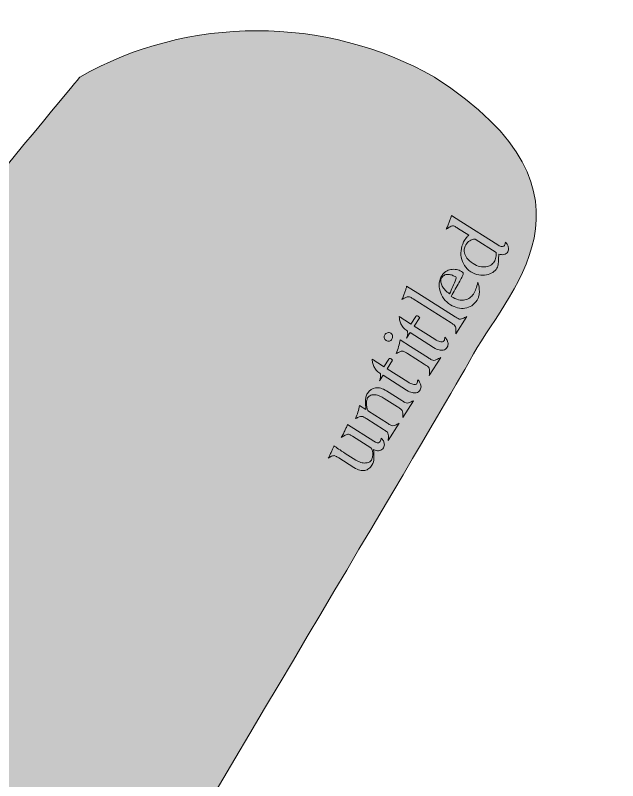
# Model space of a CAD drawing. Header units: millimetres. Extents: x -1358 to 1584, y -714 to 655.
# Drawn here: x 262.9 to 316.1, y 168.2 to 235.8 of the extents above; entities that cross this region are included whole.
import ezdxf

# ---------------------------------------------------------------- set-up
doc = ezdxf.new("R2010")
doc.units = ezdxf.units.MM
doc.header["$MEASUREMENT"] = 0
doc.layers.add('finished guitar', color=7, linetype='Continuous')

# ---------------------------------------------------------------- blocks, each defined once
blk = doc.blocks.new('block 275')
at = {"layer": 'finished guitar', "true_color": 0x000000}
h = blk.add_hatch(color=178, dxfattribs=at)
h.dxf.hatch_style = 2
edge = h.paths.add_edge_path()
edge.add_spline(control_points=[(306.098, 215.508), (306.126, 215.551), (306.146, 215.598), (306.159, 215.65), (306.171, 215.702), (306.18, 215.753), (306.186, 215.803), (306.268, 215.731), (306.332, 215.65), (306.377, 215.562), (306.416, 215.483), (306.443, 215.393), (306.458, 215.289), (306.474, 215.185), (306.454, 215.072), (306.396, 214.948), (306.371, 214.889), (306.325, 214.837), (306.257, 214.792), (306.188, 214.748), (306.122, 214.718), (306.06, 214.704), (305.984, 214.69), (305.907, 214.687), (305.827, 214.693), (305.748, 214.699), (305.672, 214.713), (305.597, 214.732), (305.596, 214.646), (305.593, 214.552), (305.588, 214.448), (305.581, 214.345), (305.577, 214.248), (305.572, 214.157), (305.566, 213.967), (305.548, 213.82), (305.519, 213.715), (305.489, 213.61), (305.46, 213.536), (305.433, 213.493), (305.345, 213.355), (305.222, 213.233), (305.061, 213.128), (304.901, 213.022), (304.717, 212.948), (304.509, 212.906), (304.302, 212.864), (304.08, 212.861), (303.842, 212.898), (303.605, 212.934), (303.368, 213.029), (303.129, 213.18), (302.896, 213.328), (302.707, 213.514), (302.566, 213.738), (302.424, 213.961), (302.329, 214.201), (302.284, 214.457), (302.24, 214.712), (302.243, 214.974), (302.296, 215.241), (302.348, 215.509), (302.448, 215.76), (302.597, 215.993), (302.627, 216.041), (302.676, 216.108), (302.745, 216.195), (302.814, 216.282), (302.885, 216.352), (302.958, 216.405), (302.958, 216.405), (301.957, 217.04), (301.957, 217.04), (301.848, 217.11), (301.76, 217.162), (301.695, 217.196), (301.631, 217.231), (301.567, 217.244), (301.506, 217.237), (301.444, 217.229), (301.373, 217.202), (301.292, 217.153), (301.212, 217.105), (301.101, 217.033), (300.959, 216.937), (301, 217.032), (301.043, 217.134), (301.088, 217.242), (301.134, 217.351), (301.178, 217.46), (301.221, 217.57), (301.264, 217.68), (301.302, 217.785), (301.335, 217.885), (301.368, 217.985), (301.394, 218.075), (301.413, 218.157), (301.413, 218.157), (302.241, 217.632), (302.241, 217.632), (302.241, 217.632), (305.51, 215.559), (305.51, 215.559), (305.51, 215.559), (305.646, 215.473), (305.646, 215.473), (305.765, 215.418), (305.862, 215.397), (305.936, 215.41), (306.011, 215.423), (306.065, 215.455), (306.098, 215.508)], knot_values=[0, 0, 0, 0, 1, 1, 1, 2, 2, 2, 3, 3, 3, 4, 4, 4, 5, 5, 5, 6, 6, 6, 7, 7, 7, 8, 8, 8, 9, 9, 9, 10, 10, 10, 11, 11, 11, 12, 12, 12, 13, 13, 13, 14, 14, 14, 15, 15, 15, 16, 16, 16, 17, 17, 17, 18, 18, 18, 19, 19, 19, 20, 20, 20, 21, 21, 21, 22, 22, 22, 23, 23, 23, 24, 24, 24, 25, 25, 25, 26, 26, 26, 27, 27, 27, 28, 28, 28, 29, 29, 29, 30, 30, 30, 31, 31, 31, 32, 32, 32, 33, 33, 33, 34, 34, 34, 35, 35, 35, 36, 36, 36, 37, 37, 37, 37], degree=3, periodic=1)
edge = h.paths.add_edge_path()
edge.add_spline(control_points=[(305.185, 214.051), (305.264, 214.175), (305.317, 214.314), (305.344, 214.467), (305.371, 214.62), (305.379, 214.757), (305.369, 214.877), (305.369, 214.877), (303.501, 216.061), (303.501, 216.061), (303.329, 216.064), (303.174, 216.016), (303.036, 215.92), (302.898, 215.824), (302.786, 215.706), (302.698, 215.568), (302.647, 215.487), (302.605, 215.385), (302.574, 215.261), (302.542, 215.137), (302.541, 215.001), (302.57, 214.853), (302.599, 214.704), (302.671, 214.548), (302.787, 214.384), (302.903, 214.22), (303.082, 214.061), (303.325, 213.908), (303.529, 213.778), (303.728, 213.692), (303.922, 213.65), (304.114, 213.608), (304.293, 213.598), (304.458, 213.62), (304.622, 213.643), (304.767, 213.693), (304.892, 213.771), (305.018, 213.848), (305.116, 213.942), (305.185, 214.051)], knot_values=[0, 0, 0, 0, 1, 1, 1, 2, 2, 2, 3, 3, 3, 4, 4, 4, 5, 5, 5, 6, 6, 6, 7, 7, 7, 8, 8, 8, 9, 9, 9, 10, 10, 10, 11, 11, 11, 12, 12, 12, 13, 13, 13, 13], degree=3, periodic=1)
h = blk.add_hatch(color=178, dxfattribs=at)
h.dxf.hatch_style = 2
edge = h.paths.add_edge_path()
edge.add_spline(control_points=[(303.742, 212.25), (303.811, 212.052), (303.854, 211.869), (303.871, 211.702), (303.888, 211.534), (303.889, 211.382), (303.875, 211.248), (303.859, 211.114), (303.834, 211), (303.797, 210.906), (303.762, 210.812), (303.725, 210.736), (303.689, 210.679), (303.556, 210.469), (303.396, 210.306), (303.207, 210.188), (303.019, 210.07), (302.82, 209.996), (302.61, 209.965), (302.399, 209.934), (302.186, 209.944), (301.967, 209.996), (301.75, 210.047), (301.541, 210.136), (301.34, 210.263), (301.102, 210.415), (300.904, 210.595), (300.747, 210.805), (300.589, 211.016), (300.479, 211.241), (300.417, 211.48), (300.341, 211.729), (300.318, 211.971), (300.347, 212.207), (300.376, 212.442), (300.447, 212.651), (300.563, 212.831), (300.656, 212.979), (300.775, 213.1), (300.917, 213.193), (301.06, 213.287), (301.211, 213.348), (301.37, 213.378), (301.529, 213.407), (301.69, 213.409), (301.854, 213.382), (302.017, 213.355), (302.168, 213.298), (302.306, 213.21), (302.37, 213.163), (302.414, 213.119), (302.439, 213.081), (302.465, 213.041), (302.468, 212.991), (302.449, 212.929), (302.434, 212.885), (302.394, 212.8), (302.328, 212.675), (302.262, 212.55), (302.18, 212.397), (302.083, 212.219), (301.987, 212.039), (301.878, 211.844), (301.757, 211.633), (301.637, 211.422), (301.514, 211.212), (301.389, 211.005), (301.619, 210.852), (301.837, 210.754), (302.04, 210.712), (302.244, 210.669), (302.43, 210.665), (302.599, 210.699), (302.767, 210.732), (302.916, 210.795), (303.044, 210.888), (303.173, 210.98), (303.277, 211.088), (303.355, 211.212), (303.445, 211.355), (303.522, 211.507), (303.584, 211.668), (303.646, 211.829), (303.699, 212.023), (303.742, 212.25)], knot_values=[0, 0, 0, 0, 1, 1, 1, 2, 2, 2, 3, 3, 3, 4, 4, 4, 5, 5, 5, 6, 6, 6, 7, 7, 7, 8, 8, 8, 9, 9, 9, 10, 10, 10, 11, 11, 11, 12, 12, 12, 13, 13, 13, 14, 14, 14, 15, 15, 15, 16, 16, 16, 17, 17, 17, 18, 18, 18, 19, 19, 19, 20, 20, 20, 21, 21, 21, 22, 22, 22, 23, 23, 23, 24, 24, 24, 25, 25, 25, 26, 26, 26, 27, 27, 27, 28, 28, 28, 28], degree=3, periodic=1)
edge = h.paths.add_edge_path()
edge.add_spline(control_points=[(300.512, 212.563), (300.471, 212.476), (300.459, 212.376), (300.478, 212.264), (300.497, 212.151), (300.54, 212.035), (300.608, 211.916), (300.676, 211.796), (300.764, 211.676), (300.873, 211.557), (300.981, 211.439), (301.105, 211.331), (301.245, 211.236), (301.345, 211.447), (301.442, 211.658), (301.536, 211.869), (301.63, 212.08), (301.721, 212.298), (301.81, 212.522), (301.84, 212.59), (301.85, 212.642), (301.839, 212.679), (301.829, 212.716), (301.794, 212.745), (301.736, 212.769), (301.639, 212.817), (301.533, 212.86), (301.416, 212.897), (301.299, 212.934), (301.186, 212.953), (301.075, 212.953), (300.965, 212.953), (300.86, 212.924), (300.76, 212.867), (300.66, 212.81), (300.578, 212.708), (300.512, 212.563)], knot_values=[0, 0, 0, 0, 1, 1, 1, 2, 2, 2, 3, 3, 3, 4, 4, 4, 5, 5, 5, 6, 6, 6, 7, 7, 7, 8, 8, 8, 9, 9, 9, 10, 10, 10, 11, 11, 11, 12, 12, 12, 12], degree=3, periodic=1)
h = blk.add_hatch(color=178, dxfattribs=at)
h.dxf.hatch_style = 2
edge = h.paths.add_edge_path()
edge.add_spline(control_points=[(301.799, 207.697), (301.811, 207.864), (301.817, 207.995), (301.818, 208.091), (301.819, 208.187), (301.806, 208.265), (301.781, 208.325), (301.755, 208.385), (301.712, 208.438), (301.65, 208.483), (301.589, 208.529), (301.501, 208.588), (301.387, 208.66), (301.387, 208.66), (298.048, 210.777), (298.048, 210.777), (297.942, 210.844), (297.859, 210.894), (297.796, 210.926), (297.733, 210.96), (297.669, 210.975), (297.605, 210.973), (297.54, 210.97), (297.467, 210.95), (297.385, 210.911), (297.304, 210.873), (297.19, 210.816), (297.043, 210.743), (297.091, 210.839), (297.137, 210.944), (297.182, 211.056), (297.226, 211.168), (297.266, 211.276), (297.302, 211.38), (297.338, 211.485), (297.37, 211.583), (297.399, 211.675), (297.427, 211.767), (297.447, 211.85), (297.46, 211.922), (297.46, 211.922), (298.447, 211.296), (298.447, 211.296), (298.447, 211.296), (301.736, 209.211), (301.736, 209.211), (301.85, 209.138), (301.941, 209.084), (302.008, 209.048), (302.076, 209.012), (302.142, 208.995), (302.207, 208.998), (302.272, 209), (302.347, 209.02), (302.432, 209.06), (302.517, 209.1), (302.632, 209.16), (302.778, 209.242), (302.778, 209.242), (301.799, 207.697), (301.799, 207.697)], knot_values=[0, 0, 0, 0, 1, 1, 1, 2, 2, 2, 3, 3, 3, 4, 4, 4, 5, 5, 5, 6, 6, 6, 7, 7, 7, 8, 8, 8, 9, 9, 9, 10, 10, 10, 11, 11, 11, 12, 12, 12, 13, 13, 13, 14, 14, 14, 15, 15, 15, 16, 16, 16, 17, 17, 17, 18, 18, 18, 19, 19, 19, 20, 20, 20, 20], degree=3, periodic=1)
h = blk.add_hatch(color=178, dxfattribs=at)
h.dxf.hatch_style = 2
edge = h.paths.add_edge_path()
edge.add_spline(control_points=[(298.36, 209.301), (298.4, 209.306), (298.434, 209.295), (298.465, 209.27), (298.487, 209.242), (298.512, 209.218), (298.54, 209.197), (298.566, 209.177), (298.591, 209.157), (298.611, 209.137), (298.611, 209.137), (298.126, 208.372), (298.126, 208.372), (298.126, 208.372), (299.942, 207.22), (299.942, 207.22), (300.124, 207.105), (300.274, 207.037), (300.394, 207.015), (300.513, 206.992), (300.612, 206.996), (300.691, 207.026), (300.707, 207.03), (300.718, 207.034), (300.725, 207.04), (300.732, 207.045), (300.743, 207.06), (300.758, 207.084), (300.785, 207.127), (300.803, 207.176), (300.811, 207.231), (300.82, 207.286), (300.824, 207.34), (300.824, 207.393), (300.91, 207.318), (300.978, 207.236), (301.027, 207.144), (301.07, 207.064), (301.099, 206.97), (301.114, 206.863), (301.13, 206.756), (301.108, 206.639), (301.046, 206.51), (301.022, 206.452), (300.974, 206.399), (300.901, 206.352), (300.827, 206.305), (300.76, 206.274), (300.698, 206.261), (300.58, 206.234), (300.458, 206.241), (300.33, 206.283), (300.19, 206.304), (300.025, 206.376), (299.834, 206.497), (299.834, 206.497), (297.768, 207.807), (297.768, 207.807), (297.768, 207.807), (297.46, 207.321), (297.46, 207.321), (297.493, 207.426), (297.518, 207.524), (297.535, 207.614), (297.551, 207.691), (297.554, 207.765), (297.547, 207.837), (297.538, 207.909), (297.515, 207.961), (297.475, 207.992), (297.352, 208.063), (297.249, 208.153), (297.163, 208.26), (297.078, 208.368), (297.009, 208.48), (296.956, 208.597), (296.903, 208.714), (296.865, 208.83), (296.841, 208.946), (296.817, 209.061), (296.805, 209.159), (296.803, 209.241), (296.944, 209.138), (297.11, 209.024), (297.299, 208.901), (297.488, 208.778), (297.666, 208.663), (297.833, 208.557), (297.833, 208.557), (298.268, 209.244), (298.268, 209.244), (298.289, 209.277), (298.32, 209.296), (298.36, 209.301)], knot_values=[0, 0, 0, 0, 1, 1, 1, 2, 2, 2, 3, 3, 3, 4, 4, 4, 5, 5, 5, 6, 6, 6, 7, 7, 7, 8, 8, 8, 9, 9, 9, 10, 10, 10, 11, 11, 11, 12, 12, 12, 13, 13, 13, 14, 14, 14, 15, 15, 15, 16, 16, 16, 17, 17, 17, 18, 18, 18, 19, 19, 19, 20, 20, 20, 21, 21, 21, 22, 22, 22, 23, 23, 23, 24, 24, 24, 25, 25, 25, 26, 26, 26, 27, 27, 27, 28, 28, 28, 29, 29, 29, 30, 30, 30, 31, 31, 31, 31], degree=3, periodic=1)
h = blk.add_hatch(color=178, dxfattribs=at)
h.dxf.hatch_style = 2
edge = h.paths.add_edge_path()
edge.add_spline(control_points=[(296.156, 207.225), (296.098, 207.134), (296.023, 207.078), (295.93, 207.057), (295.836, 207.037), (295.744, 207.055), (295.653, 207.112), (295.563, 207.169), (295.505, 207.247), (295.479, 207.343), (295.453, 207.439), (295.469, 207.533), (295.526, 207.624), (295.584, 207.714), (295.664, 207.772), (295.767, 207.797), (295.87, 207.822), (295.966, 207.806), (296.057, 207.749), (296.147, 207.691), (296.201, 207.612), (296.218, 207.512), (296.234, 207.411), (296.213, 207.315), (296.156, 207.225)], knot_values=[0, 0, 0, 0, 1, 1, 1, 2, 2, 2, 3, 3, 3, 4, 4, 4, 5, 5, 5, 6, 6, 6, 7, 7, 7, 8, 8, 8, 8], degree=3, periodic=1)
edge = h.paths.add_edge_path()
edge.add_spline(control_points=[(299.461, 204.026), (299.472, 204.2), (299.477, 204.334), (299.476, 204.429), (299.475, 204.522), (299.461, 204.601), (299.435, 204.665), (299.408, 204.728), (299.362, 204.784), (299.296, 204.833), (299.23, 204.882), (299.138, 204.944), (299.018, 205.019), (299.018, 205.019), (297.531, 205.962), (297.531, 205.962), (297.416, 206.035), (297.327, 206.088), (297.261, 206.123), (297.197, 206.157), (297.133, 206.174), (297.069, 206.175), (297.006, 206.175), (296.936, 206.156), (296.858, 206.118), (296.781, 206.08), (296.672, 206.025), (296.533, 205.953), (296.7, 206.375), (296.818, 206.778), (296.888, 207.162), (296.888, 207.162), (297.789, 206.59), (297.789, 206.59), (297.789, 206.59), (299.377, 205.584), (299.377, 205.584), (299.495, 205.509), (299.591, 205.451), (299.663, 205.412), (299.736, 205.373), (299.806, 205.355), (299.875, 205.358), (299.944, 205.361), (300.022, 205.385), (300.111, 205.429), (300.199, 205.474), (300.319, 205.538), (300.472, 205.621), (300.472, 205.621), (299.461, 204.026), (299.461, 204.026)], knot_values=[0, 0, 0, 0, 1, 1, 1, 2, 2, 2, 3, 3, 3, 4, 4, 4, 5, 5, 5, 6, 6, 6, 7, 7, 7, 8, 8, 8, 9, 9, 9, 10, 10, 10, 11, 11, 11, 12, 12, 12, 13, 13, 13, 14, 14, 14, 15, 15, 15, 16, 16, 16, 17, 17, 17, 17], degree=3, periodic=1)
h = blk.add_hatch(color=178, dxfattribs=at)
h.dxf.hatch_style = 2
edge = h.paths.add_edge_path()
edge.add_spline(control_points=[(295.97, 205.533), (296.01, 205.538), (296.045, 205.527), (296.076, 205.501), (296.098, 205.473), (296.123, 205.449), (296.15, 205.429), (296.178, 205.408), (296.201, 205.388), (296.222, 205.368), (296.222, 205.368), (295.737, 204.603), (295.737, 204.603), (295.737, 204.603), (297.554, 203.452), (297.554, 203.452), (297.735, 203.337), (297.885, 203.268), (298.004, 203.246), (298.124, 203.224), (298.223, 203.228), (298.303, 203.258), (298.318, 203.261), (298.329, 203.266), (298.336, 203.271), (298.343, 203.277), (298.354, 203.292), (298.369, 203.315), (298.396, 203.358), (298.414, 203.407), (298.422, 203.462), (298.431, 203.517), (298.435, 203.571), (298.435, 203.625), (298.521, 203.55), (298.589, 203.467), (298.638, 203.376), (298.681, 203.295), (298.71, 203.201), (298.726, 203.095), (298.741, 202.988), (298.719, 202.87), (298.657, 202.742), (298.633, 202.683), (298.585, 202.631), (298.512, 202.584), (298.438, 202.536), (298.371, 202.506), (298.308, 202.492), (298.192, 202.466), (298.07, 202.473), (297.942, 202.514), (297.802, 202.536), (297.636, 202.607), (297.445, 202.728), (297.445, 202.728), (295.379, 204.038), (295.379, 204.038), (295.379, 204.038), (295.071, 203.552), (295.071, 203.552), (295.104, 203.658), (295.13, 203.755), (295.146, 203.845), (295.162, 203.922), (295.165, 203.997), (295.157, 204.069), (295.15, 204.14), (295.125, 204.192), (295.086, 204.224), (294.964, 204.295), (294.86, 204.384), (294.774, 204.492), (294.689, 204.599), (294.62, 204.712), (294.567, 204.829), (294.514, 204.946), (294.476, 205.062), (294.452, 205.177), (294.428, 205.293), (294.416, 205.391), (294.414, 205.472), (294.555, 205.369), (294.721, 205.256), (294.91, 205.133), (295.099, 205.009), (295.277, 204.895), (295.444, 204.789), (295.444, 204.789), (295.879, 205.475), (295.879, 205.475), (295.901, 205.509), (295.931, 205.528), (295.97, 205.533)], knot_values=[0, 0, 0, 0, 1, 1, 1, 2, 2, 2, 3, 3, 3, 4, 4, 4, 5, 5, 5, 6, 6, 6, 7, 7, 7, 8, 8, 8, 9, 9, 9, 10, 10, 10, 11, 11, 11, 12, 12, 12, 13, 13, 13, 14, 14, 14, 15, 15, 15, 16, 16, 16, 17, 17, 17, 18, 18, 18, 19, 19, 19, 20, 20, 20, 21, 21, 21, 22, 22, 22, 23, 23, 23, 24, 24, 24, 25, 25, 25, 26, 26, 26, 27, 27, 27, 28, 28, 28, 29, 29, 29, 30, 30, 30, 31, 31, 31, 31], degree=3, periodic=1)
h = blk.add_hatch(color=178, dxfattribs=at)
h.dxf.hatch_style = 2
edge = h.paths.add_edge_path()
edge.add_spline(control_points=[(297.125, 200.325), (297.126, 200.485), (297.123, 200.608), (297.115, 200.697), (297.108, 200.785), (297.089, 200.859), (297.06, 200.918), (297.03, 200.977), (296.982, 201.03), (296.916, 201.079), (296.85, 201.127), (296.758, 201.189), (296.639, 201.265), (296.639, 201.265), (295.473, 202.004), (295.473, 202.004), (295.349, 202.082), (295.217, 202.151), (295.077, 202.21), (294.937, 202.268), (294.801, 202.304), (294.669, 202.317), (294.537, 202.33), (294.413, 202.316), (294.297, 202.276), (294.181, 202.235), (294.086, 202.158), (294.013, 202.042), (293.968, 201.971), (293.938, 201.872), (293.922, 201.748), (293.907, 201.623), (293.905, 201.5), (293.918, 201.378), (293.931, 201.256), (293.953, 201.146), (293.984, 201.048), (294.017, 200.951), (294.054, 200.889), (294.097, 200.861), (294.097, 200.861), (295.756, 199.81), (295.756, 199.81), (295.88, 199.731), (295.976, 199.673), (296.047, 199.636), (296.116, 199.598), (296.185, 199.579), (296.25, 199.578), (296.316, 199.576), (296.391, 199.596), (296.473, 199.635), (296.554, 199.675), (296.663, 199.733), (296.798, 199.81), (296.798, 199.81), (295.828, 198.28), (295.828, 198.28), (295.839, 198.454), (295.845, 198.587), (295.846, 198.68), (295.848, 198.772), (295.836, 198.85), (295.809, 198.914), (295.783, 198.977), (295.737, 199.033), (295.674, 199.08), (295.61, 199.127), (295.521, 199.186), (295.407, 199.259), (295.407, 199.259), (293.948, 200.184), (293.948, 200.184), (293.834, 200.256), (293.743, 200.311), (293.675, 200.347), (293.608, 200.383), (293.543, 200.402), (293.481, 200.404), (293.419, 200.407), (293.348, 200.392), (293.267, 200.36), (293.187, 200.327), (293.08, 200.28), (292.947, 200.217), (293.027, 200.407), (293.098, 200.6), (293.158, 200.796), (293.22, 200.993), (293.263, 201.185), (293.289, 201.374), (293.289, 201.374), (293.851, 201.027), (293.851, 201.027), (293.844, 201.132), (293.839, 201.24), (293.836, 201.352), (293.834, 201.464), (293.832, 201.587), (293.83, 201.722), (293.827, 201.864), (293.837, 201.993), (293.86, 202.109), (293.883, 202.225), (293.928, 202.335), (293.995, 202.44), (294.176, 202.726), (294.416, 202.889), (294.716, 202.93), (295.016, 202.97), (295.338, 202.882), (295.681, 202.664), (295.681, 202.664), (297.025, 201.812), (297.025, 201.812), (297.144, 201.736), (297.24, 201.679), (297.312, 201.64), (297.384, 201.601), (297.452, 201.581), (297.515, 201.581), (297.579, 201.581), (297.649, 201.598), (297.728, 201.632), (297.806, 201.666), (297.915, 201.719), (298.055, 201.791), (298.055, 201.791), (297.125, 200.325), (297.125, 200.325)], knot_values=[0, 0, 0, 0, 1, 1, 1, 2, 2, 2, 3, 3, 3, 4, 4, 4, 5, 5, 5, 6, 6, 6, 7, 7, 7, 8, 8, 8, 9, 9, 9, 10, 10, 10, 11, 11, 11, 12, 12, 12, 13, 13, 13, 14, 14, 14, 15, 15, 15, 16, 16, 16, 17, 17, 17, 18, 18, 18, 19, 19, 19, 20, 20, 20, 21, 21, 21, 22, 22, 22, 23, 23, 23, 24, 24, 24, 25, 25, 25, 26, 26, 26, 27, 27, 27, 28, 28, 28, 29, 29, 29, 30, 30, 30, 31, 31, 31, 32, 32, 32, 33, 33, 33, 34, 34, 34, 35, 35, 35, 36, 36, 36, 37, 37, 37, 38, 38, 38, 39, 39, 39, 40, 40, 40, 41, 41, 41, 42, 42, 42, 43, 43, 43, 43], degree=3, periodic=1)
h = blk.add_hatch(color=178, dxfattribs=at)
h.dxf.hatch_style = 2
edge = h.paths.add_edge_path()
edge.add_spline(control_points=[(295.123, 198.196), (295.15, 198.238), (295.171, 198.286), (295.183, 198.338), (295.196, 198.39), (295.203, 198.442), (295.203, 198.496), (295.285, 198.424), (295.35, 198.342), (295.4, 198.251), (295.442, 198.171), (295.471, 198.079), (295.486, 197.976), (295.5, 197.873), (295.479, 197.76), (295.42, 197.637), (295.397, 197.578), (295.349, 197.526), (295.277, 197.481), (295.205, 197.437), (295.139, 197.407), (295.076, 197.394), (295.006, 197.378), (294.938, 197.374), (294.873, 197.382), (294.808, 197.39), (294.738, 197.404), (294.665, 197.424), (294.612, 197.437), (294.565, 197.457), (294.522, 197.484), (294.557, 197.201), (294.573, 196.947), (294.57, 196.722), (294.567, 196.496), (294.505, 196.288), (294.385, 196.098), (294.312, 195.983), (294.225, 195.885), (294.123, 195.803), (294.02, 195.72), (293.902, 195.666), (293.769, 195.64), (293.637, 195.615), (293.489, 195.62), (293.327, 195.655), (293.166, 195.691), (292.992, 195.767), (292.806, 195.885), (292.806, 195.885), (291.463, 196.737), (291.463, 196.737), (291.372, 196.795), (291.299, 196.839), (291.246, 196.87), (291.192, 196.9), (291.145, 196.922), (291.105, 196.934), (291.066, 196.945), (291.027, 196.946), (290.988, 196.938), (290.949, 196.929), (290.897, 196.915), (290.832, 196.897), (290.832, 196.897), (290.537, 196.733), (290.537, 196.733), (290.577, 196.807), (290.622, 196.892), (290.67, 196.989), (290.717, 197.086), (290.765, 197.183), (290.811, 197.283), (290.857, 197.382), (290.899, 197.478), (290.939, 197.572), (290.978, 197.665), (291.011, 197.744), (291.038, 197.808), (291.142, 197.729), (291.277, 197.635), (291.442, 197.527), (291.607, 197.419), (291.804, 197.293), (292.033, 197.147), (292.033, 197.147), (292.97, 196.554), (292.97, 196.554), (293.123, 196.457), (293.271, 196.388), (293.415, 196.346), (293.559, 196.305), (293.692, 196.287), (293.812, 196.294), (293.933, 196.3), (294.04, 196.326), (294.132, 196.37), (294.224, 196.415), (294.294, 196.475), (294.342, 196.551), (294.381, 196.613), (294.412, 196.698), (294.434, 196.807), (294.456, 196.916), (294.466, 197.024), (294.464, 197.132), (294.462, 197.239), (294.447, 197.341), (294.416, 197.436), (294.387, 197.532), (294.343, 197.598), (294.286, 197.634), (294.286, 197.634), (292.677, 198.654), (292.677, 198.654), (292.586, 198.711), (292.514, 198.755), (292.46, 198.786), (292.407, 198.817), (292.358, 198.836), (292.316, 198.843), (292.274, 198.85), (292.231, 198.843), (292.188, 198.823), (292.145, 198.803), (292.087, 198.777), (292.013, 198.744), (292.013, 198.744), (291.679, 198.534), (291.679, 198.534), (291.744, 198.647), (291.806, 198.763), (291.865, 198.883), (291.924, 199.002), (291.979, 199.115), (292.029, 199.22), (292.079, 199.325), (292.122, 199.42), (292.159, 199.504), (292.195, 199.587), (292.222, 199.654), (292.24, 199.703), (292.24, 199.703), (294.556, 198.234), (294.556, 198.234), (294.556, 198.234), (294.692, 198.148), (294.692, 198.148), (294.808, 198.088), (294.9, 198.068), (294.97, 198.088), (295.039, 198.107), (295.09, 198.143), (295.123, 198.196)], knot_values=[0, 0, 0, 0, 1, 1, 1, 2, 2, 2, 3, 3, 3, 4, 4, 4, 5, 5, 5, 6, 6, 6, 7, 7, 7, 8, 8, 8, 9, 9, 9, 10, 10, 10, 11, 11, 11, 12, 12, 12, 13, 13, 13, 14, 14, 14, 15, 15, 15, 16, 16, 16, 17, 17, 17, 18, 18, 18, 19, 19, 19, 20, 20, 20, 21, 21, 21, 22, 22, 22, 23, 23, 23, 24, 24, 24, 25, 25, 25, 26, 26, 26, 27, 27, 27, 28, 28, 28, 29, 29, 29, 30, 30, 30, 31, 31, 31, 32, 32, 32, 33, 33, 33, 34, 34, 34, 35, 35, 35, 36, 36, 36, 37, 37, 37, 38, 38, 38, 39, 39, 39, 40, 40, 40, 41, 41, 41, 42, 42, 42, 43, 43, 43, 44, 44, 44, 45, 45, 45, 46, 46, 46, 47, 47, 47, 48, 48, 48, 49, 49, 49, 50, 50, 50, 51, 51, 51, 51], degree=3, periodic=1)
at = {"layer": 'finished guitar', "lineweight": 0}
for points, knots in [([(306.098, 215.508), (306.126, 215.551), (306.146, 215.598), (306.159, 215.65), (306.171, 215.702), (306.18, 215.753), (306.186, 215.803), (306.268, 215.731), (306.332, 215.65), (306.377, 215.562), (306.416, 215.483), (306.443, 215.393), (306.458, 215.289), (306.474, 215.185), (306.454, 215.072), (306.396, 214.948), (306.371, 214.889), (306.325, 214.837), (306.257, 214.792), (306.188, 214.748), (306.122, 214.718), (306.06, 214.704), (305.984, 214.69), (305.907, 214.687), (305.827, 214.693), (305.748, 214.699), (305.672, 214.713), (305.597, 214.732), (305.596, 214.646), (305.593, 214.552), (305.588, 214.448), (305.581, 214.345), (305.577, 214.248), (305.572, 214.157), (305.566, 213.967), (305.548, 213.82), (305.519, 213.715), (305.489, 213.61), (305.46, 213.536), (305.433, 213.493), (305.345, 213.355), (305.222, 213.233), (305.061, 213.128), (304.901, 213.022), (304.717, 212.948), (304.509, 212.906), (304.302, 212.864), (304.08, 212.861), (303.842, 212.898), (303.605, 212.934), (303.368, 213.029), (303.129, 213.18), (302.896, 213.328), (302.707, 213.514), (302.566, 213.738), (302.424, 213.961), (302.329, 214.201), (302.284, 214.457), (302.24, 214.712), (302.243, 214.974), (302.296, 215.241), (302.348, 215.509), (302.448, 215.76), (302.597, 215.993), (302.627, 216.041), (302.676, 216.108), (302.745, 216.195), (302.814, 216.282), (302.885, 216.352), (302.958, 216.405), (302.958, 216.405), (301.957, 217.04), (301.957, 217.04), (301.848, 217.11), (301.76, 217.162), (301.695, 217.196), (301.631, 217.231), (301.567, 217.244), (301.506, 217.237), (301.444, 217.229), (301.373, 217.202), (301.292, 217.153), (301.212, 217.105), (301.101, 217.033), (300.959, 216.937), (301, 217.032), (301.043, 217.134), (301.088, 217.242), (301.134, 217.351), (301.178, 217.46), (301.221, 217.57), (301.264, 217.68), (301.302, 217.785), (301.335, 217.885), (301.368, 217.985), (301.394, 218.075), (301.413, 218.157), (301.413, 218.157), (302.241, 217.632), (302.241, 217.632), (302.241, 217.632), (305.51, 215.559), (305.51, 215.559), (305.51, 215.559), (305.646, 215.473), (305.646, 215.473), (305.765, 215.418), (305.862, 215.397), (305.936, 215.41), (306.011, 215.423), (306.065, 215.455), (306.098, 215.508)], [0, 0, 0, 0, 1, 1, 1, 2, 2, 2, 3, 3, 3, 4, 4, 4, 5, 5, 5, 6, 6, 6, 7, 7, 7, 8, 8, 8, 9, 9, 9, 10, 10, 10, 11, 11, 11, 12, 12, 12, 13, 13, 13, 14, 14, 14, 15, 15, 15, 16, 16, 16, 17, 17, 17, 18, 18, 18, 19, 19, 19, 20, 20, 20, 21, 21, 21, 22, 22, 22, 23, 23, 23, 24, 24, 24, 25, 25, 25, 26, 26, 26, 27, 27, 27, 28, 28, 28, 29, 29, 29, 30, 30, 30, 31, 31, 31, 32, 32, 32, 33, 33, 33, 34, 34, 34, 35, 35, 35, 36, 36, 36, 37, 37, 37, 37]), ([(305.185, 214.051), (305.264, 214.175), (305.317, 214.314), (305.344, 214.467), (305.371, 214.62), (305.379, 214.757), (305.369, 214.877), (305.369, 214.877), (303.501, 216.061), (303.501, 216.061), (303.329, 216.064), (303.174, 216.016), (303.036, 215.92), (302.898, 215.824), (302.786, 215.706), (302.698, 215.568), (302.647, 215.487), (302.605, 215.385), (302.574, 215.261), (302.542, 215.137), (302.541, 215.001), (302.57, 214.853), (302.599, 214.704), (302.671, 214.548), (302.787, 214.384), (302.903, 214.22), (303.082, 214.061), (303.325, 213.908), (303.529, 213.778), (303.728, 213.692), (303.922, 213.65), (304.114, 213.608), (304.293, 213.598), (304.458, 213.62), (304.622, 213.643), (304.767, 213.693), (304.892, 213.771), (305.018, 213.848), (305.116, 213.942), (305.185, 214.051)], [0, 0, 0, 0, 1, 1, 1, 2, 2, 2, 3, 3, 3, 4, 4, 4, 5, 5, 5, 6, 6, 6, 7, 7, 7, 8, 8, 8, 9, 9, 9, 10, 10, 10, 11, 11, 11, 12, 12, 12, 13, 13, 13, 13]), ([(303.742, 212.25), (303.811, 212.052), (303.854, 211.869), (303.871, 211.702), (303.888, 211.534), (303.889, 211.382), (303.875, 211.248), (303.859, 211.114), (303.834, 211), (303.797, 210.906), (303.762, 210.812), (303.725, 210.736), (303.689, 210.679), (303.556, 210.469), (303.396, 210.306), (303.207, 210.188), (303.019, 210.07), (302.82, 209.996), (302.61, 209.965), (302.399, 209.934), (302.186, 209.944), (301.967, 209.996), (301.75, 210.047), (301.541, 210.136), (301.34, 210.263), (301.102, 210.415), (300.904, 210.595), (300.747, 210.805), (300.589, 211.016), (300.479, 211.241), (300.417, 211.48), (300.341, 211.729), (300.318, 211.971), (300.347, 212.207), (300.376, 212.442), (300.447, 212.651), (300.563, 212.831), (300.656, 212.979), (300.775, 213.1), (300.917, 213.193), (301.06, 213.287), (301.211, 213.348), (301.37, 213.378), (301.529, 213.407), (301.69, 213.409), (301.854, 213.382), (302.017, 213.355), (302.168, 213.298), (302.306, 213.21), (302.37, 213.163), (302.414, 213.119), (302.439, 213.081), (302.465, 213.041), (302.468, 212.991), (302.449, 212.929), (302.434, 212.885), (302.394, 212.8), (302.328, 212.675), (302.262, 212.55), (302.18, 212.397), (302.083, 212.219), (301.987, 212.039), (301.878, 211.844), (301.757, 211.633), (301.637, 211.422), (301.514, 211.212), (301.389, 211.005), (301.619, 210.852), (301.837, 210.754), (302.04, 210.712), (302.244, 210.669), (302.43, 210.665), (302.599, 210.699), (302.767, 210.732), (302.916, 210.795), (303.044, 210.888), (303.173, 210.98), (303.277, 211.088), (303.355, 211.212), (303.445, 211.355), (303.522, 211.507), (303.584, 211.668), (303.646, 211.829), (303.699, 212.023), (303.742, 212.25)], [0, 0, 0, 0, 1, 1, 1, 2, 2, 2, 3, 3, 3, 4, 4, 4, 5, 5, 5, 6, 6, 6, 7, 7, 7, 8, 8, 8, 9, 9, 9, 10, 10, 10, 11, 11, 11, 12, 12, 12, 13, 13, 13, 14, 14, 14, 15, 15, 15, 16, 16, 16, 17, 17, 17, 18, 18, 18, 19, 19, 19, 20, 20, 20, 21, 21, 21, 22, 22, 22, 23, 23, 23, 24, 24, 24, 25, 25, 25, 26, 26, 26, 27, 27, 27, 28, 28, 28, 28]), ([(300.512, 212.563), (300.471, 212.476), (300.459, 212.376), (300.478, 212.264), (300.497, 212.151), (300.54, 212.035), (300.608, 211.916), (300.676, 211.796), (300.764, 211.676), (300.873, 211.557), (300.981, 211.439), (301.105, 211.331), (301.245, 211.236), (301.345, 211.447), (301.442, 211.658), (301.536, 211.869), (301.63, 212.08), (301.721, 212.298), (301.81, 212.522), (301.84, 212.59), (301.85, 212.642), (301.839, 212.679), (301.829, 212.716), (301.794, 212.745), (301.736, 212.769), (301.639, 212.817), (301.533, 212.86), (301.416, 212.897), (301.299, 212.934), (301.186, 212.953), (301.075, 212.953), (300.965, 212.953), (300.86, 212.924), (300.76, 212.867), (300.66, 212.81), (300.578, 212.708), (300.512, 212.563)], [0, 0, 0, 0, 1, 1, 1, 2, 2, 2, 3, 3, 3, 4, 4, 4, 5, 5, 5, 6, 6, 6, 7, 7, 7, 8, 8, 8, 9, 9, 9, 10, 10, 10, 11, 11, 11, 12, 12, 12, 12]), ([(301.799, 207.697), (301.811, 207.864), (301.817, 207.995), (301.818, 208.091), (301.819, 208.187), (301.806, 208.265), (301.781, 208.325), (301.755, 208.385), (301.712, 208.438), (301.65, 208.483), (301.589, 208.529), (301.501, 208.588), (301.387, 208.66), (301.387, 208.66), (298.048, 210.777), (298.048, 210.777), (297.942, 210.844), (297.859, 210.894), (297.796, 210.926), (297.733, 210.96), (297.669, 210.975), (297.605, 210.973), (297.54, 210.97), (297.467, 210.95), (297.385, 210.911), (297.304, 210.873), (297.19, 210.816), (297.043, 210.743), (297.091, 210.839), (297.137, 210.944), (297.182, 211.056), (297.226, 211.168), (297.266, 211.276), (297.302, 211.38), (297.338, 211.485), (297.37, 211.583), (297.399, 211.675), (297.427, 211.767), (297.447, 211.85), (297.46, 211.922), (297.46, 211.922), (298.447, 211.296), (298.447, 211.296), (298.447, 211.296), (301.736, 209.211), (301.736, 209.211), (301.85, 209.138), (301.941, 209.084), (302.008, 209.048), (302.076, 209.012), (302.142, 208.995), (302.207, 208.998), (302.272, 209), (302.347, 209.02), (302.432, 209.06), (302.517, 209.1), (302.632, 209.16), (302.778, 209.242), (302.778, 209.242), (301.799, 207.697), (301.799, 207.697)], [0, 0, 0, 0, 1, 1, 1, 2, 2, 2, 3, 3, 3, 4, 4, 4, 5, 5, 5, 6, 6, 6, 7, 7, 7, 8, 8, 8, 9, 9, 9, 10, 10, 10, 11, 11, 11, 12, 12, 12, 13, 13, 13, 14, 14, 14, 15, 15, 15, 16, 16, 16, 17, 17, 17, 18, 18, 18, 19, 19, 19, 20, 20, 20, 20]), ([(298.36, 209.301), (298.4, 209.306), (298.434, 209.295), (298.465, 209.27), (298.487, 209.242), (298.512, 209.218), (298.54, 209.197), (298.566, 209.177), (298.591, 209.157), (298.611, 209.137), (298.611, 209.137), (298.126, 208.372), (298.126, 208.372), (298.126, 208.372), (299.942, 207.22), (299.942, 207.22), (300.124, 207.105), (300.274, 207.037), (300.394, 207.015), (300.513, 206.992), (300.612, 206.996), (300.691, 207.026), (300.707, 207.03), (300.718, 207.034), (300.725, 207.04), (300.732, 207.045), (300.743, 207.06), (300.758, 207.084), (300.785, 207.127), (300.803, 207.176), (300.811, 207.231), (300.82, 207.286), (300.824, 207.34), (300.824, 207.393), (300.91, 207.318), (300.978, 207.236), (301.027, 207.144), (301.07, 207.064), (301.099, 206.97), (301.114, 206.863), (301.13, 206.756), (301.108, 206.639), (301.046, 206.51), (301.022, 206.452), (300.974, 206.399), (300.901, 206.352), (300.827, 206.305), (300.76, 206.274), (300.698, 206.261), (300.58, 206.234), (300.458, 206.241), (300.33, 206.283), (300.19, 206.304), (300.025, 206.376), (299.834, 206.497), (299.834, 206.497), (297.768, 207.807), (297.768, 207.807), (297.768, 207.807), (297.46, 207.321), (297.46, 207.321), (297.493, 207.426), (297.518, 207.524), (297.535, 207.614), (297.551, 207.691), (297.554, 207.765), (297.547, 207.837), (297.538, 207.909), (297.515, 207.961), (297.475, 207.992), (297.352, 208.063), (297.249, 208.153), (297.163, 208.26), (297.078, 208.368), (297.009, 208.48), (296.956, 208.597), (296.903, 208.714), (296.865, 208.83), (296.841, 208.946), (296.817, 209.061), (296.805, 209.159), (296.803, 209.241), (296.944, 209.138), (297.11, 209.024), (297.299, 208.901), (297.488, 208.778), (297.666, 208.663), (297.833, 208.557), (297.833, 208.557), (298.268, 209.244), (298.268, 209.244), (298.289, 209.277), (298.32, 209.296), (298.36, 209.301)], [0, 0, 0, 0, 1, 1, 1, 2, 2, 2, 3, 3, 3, 4, 4, 4, 5, 5, 5, 6, 6, 6, 7, 7, 7, 8, 8, 8, 9, 9, 9, 10, 10, 10, 11, 11, 11, 12, 12, 12, 13, 13, 13, 14, 14, 14, 15, 15, 15, 16, 16, 16, 17, 17, 17, 18, 18, 18, 19, 19, 19, 20, 20, 20, 21, 21, 21, 22, 22, 22, 23, 23, 23, 24, 24, 24, 25, 25, 25, 26, 26, 26, 27, 27, 27, 28, 28, 28, 29, 29, 29, 30, 30, 30, 31, 31, 31, 31]), ([(296.156, 207.225), (296.098, 207.134), (296.023, 207.078), (295.93, 207.057), (295.836, 207.037), (295.744, 207.055), (295.653, 207.112), (295.563, 207.169), (295.505, 207.247), (295.479, 207.343), (295.453, 207.439), (295.469, 207.533), (295.526, 207.624), (295.584, 207.714), (295.664, 207.772), (295.767, 207.797), (295.87, 207.822), (295.966, 207.806), (296.057, 207.749), (296.147, 207.691), (296.201, 207.612), (296.218, 207.512), (296.234, 207.411), (296.213, 207.315), (296.156, 207.225)], [0, 0, 0, 0, 1, 1, 1, 2, 2, 2, 3, 3, 3, 4, 4, 4, 5, 5, 5, 6, 6, 6, 7, 7, 7, 8, 8, 8, 8]), ([(299.461, 204.026), (299.472, 204.2), (299.477, 204.334), (299.476, 204.429), (299.475, 204.522), (299.461, 204.601), (299.435, 204.665), (299.408, 204.728), (299.362, 204.784), (299.296, 204.833), (299.23, 204.882), (299.138, 204.944), (299.018, 205.019), (299.018, 205.019), (297.531, 205.962), (297.531, 205.962), (297.416, 206.035), (297.327, 206.088), (297.261, 206.123), (297.197, 206.157), (297.133, 206.174), (297.069, 206.175), (297.006, 206.175), (296.936, 206.156), (296.858, 206.118), (296.781, 206.08), (296.672, 206.025), (296.533, 205.953), (296.7, 206.375), (296.818, 206.778), (296.888, 207.162), (296.888, 207.162), (297.789, 206.59), (297.789, 206.59), (297.789, 206.59), (299.377, 205.584), (299.377, 205.584), (299.495, 205.509), (299.591, 205.451), (299.663, 205.412), (299.736, 205.373), (299.806, 205.355), (299.875, 205.358), (299.944, 205.361), (300.022, 205.385), (300.111, 205.429), (300.199, 205.474), (300.319, 205.538), (300.472, 205.621), (300.472, 205.621), (299.461, 204.026), (299.461, 204.026)], [0, 0, 0, 0, 1, 1, 1, 2, 2, 2, 3, 3, 3, 4, 4, 4, 5, 5, 5, 6, 6, 6, 7, 7, 7, 8, 8, 8, 9, 9, 9, 10, 10, 10, 11, 11, 11, 12, 12, 12, 13, 13, 13, 14, 14, 14, 15, 15, 15, 16, 16, 16, 17, 17, 17, 17]), ([(295.97, 205.533), (296.01, 205.538), (296.045, 205.527), (296.076, 205.501), (296.098, 205.473), (296.123, 205.449), (296.15, 205.429), (296.178, 205.408), (296.201, 205.388), (296.222, 205.368), (296.222, 205.368), (295.737, 204.603), (295.737, 204.603), (295.737, 204.603), (297.554, 203.452), (297.554, 203.452), (297.735, 203.337), (297.885, 203.268), (298.004, 203.246), (298.124, 203.224), (298.223, 203.228), (298.303, 203.258), (298.318, 203.261), (298.329, 203.266), (298.336, 203.271), (298.343, 203.277), (298.354, 203.292), (298.369, 203.315), (298.396, 203.358), (298.414, 203.407), (298.422, 203.462), (298.431, 203.517), (298.435, 203.571), (298.435, 203.625), (298.521, 203.55), (298.589, 203.467), (298.638, 203.376), (298.681, 203.295), (298.71, 203.201), (298.726, 203.095), (298.741, 202.988), (298.719, 202.87), (298.657, 202.742), (298.633, 202.683), (298.585, 202.631), (298.512, 202.584), (298.438, 202.536), (298.371, 202.506), (298.308, 202.492), (298.192, 202.466), (298.07, 202.473), (297.942, 202.514), (297.802, 202.536), (297.636, 202.607), (297.445, 202.728), (297.445, 202.728), (295.379, 204.038), (295.379, 204.038), (295.379, 204.038), (295.071, 203.552), (295.071, 203.552), (295.104, 203.658), (295.13, 203.755), (295.146, 203.845), (295.162, 203.922), (295.165, 203.997), (295.157, 204.069), (295.15, 204.14), (295.125, 204.192), (295.086, 204.224), (294.964, 204.295), (294.86, 204.384), (294.774, 204.492), (294.689, 204.599), (294.62, 204.712), (294.567, 204.829), (294.514, 204.946), (294.476, 205.062), (294.452, 205.177), (294.428, 205.293), (294.416, 205.391), (294.414, 205.472), (294.555, 205.369), (294.721, 205.256), (294.91, 205.133), (295.099, 205.009), (295.277, 204.895), (295.444, 204.789), (295.444, 204.789), (295.879, 205.475), (295.879, 205.475), (295.901, 205.509), (295.931, 205.528), (295.97, 205.533)], [0, 0, 0, 0, 1, 1, 1, 2, 2, 2, 3, 3, 3, 4, 4, 4, 5, 5, 5, 6, 6, 6, 7, 7, 7, 8, 8, 8, 9, 9, 9, 10, 10, 10, 11, 11, 11, 12, 12, 12, 13, 13, 13, 14, 14, 14, 15, 15, 15, 16, 16, 16, 17, 17, 17, 18, 18, 18, 19, 19, 19, 20, 20, 20, 21, 21, 21, 22, 22, 22, 23, 23, 23, 24, 24, 24, 25, 25, 25, 26, 26, 26, 27, 27, 27, 28, 28, 28, 29, 29, 29, 30, 30, 30, 31, 31, 31, 31]), ([(297.125, 200.325), (297.126, 200.485), (297.123, 200.608), (297.115, 200.697), (297.108, 200.785), (297.089, 200.859), (297.06, 200.918), (297.03, 200.977), (296.982, 201.03), (296.916, 201.079), (296.85, 201.127), (296.758, 201.189), (296.639, 201.265), (296.639, 201.265), (295.473, 202.004), (295.473, 202.004), (295.349, 202.082), (295.217, 202.151), (295.077, 202.21), (294.937, 202.268), (294.801, 202.304), (294.669, 202.317), (294.537, 202.33), (294.413, 202.316), (294.297, 202.276), (294.181, 202.235), (294.086, 202.158), (294.013, 202.042), (293.968, 201.971), (293.938, 201.872), (293.922, 201.748), (293.907, 201.623), (293.905, 201.5), (293.918, 201.378), (293.931, 201.256), (293.953, 201.146), (293.984, 201.048), (294.017, 200.951), (294.054, 200.889), (294.097, 200.861), (294.097, 200.861), (295.756, 199.81), (295.756, 199.81), (295.88, 199.731), (295.976, 199.673), (296.047, 199.636), (296.116, 199.598), (296.185, 199.579), (296.25, 199.578), (296.316, 199.576), (296.391, 199.596), (296.473, 199.635), (296.554, 199.675), (296.663, 199.733), (296.798, 199.81), (296.798, 199.81), (295.828, 198.28), (295.828, 198.28), (295.839, 198.454), (295.845, 198.587), (295.846, 198.68), (295.848, 198.772), (295.836, 198.85), (295.809, 198.914), (295.783, 198.977), (295.737, 199.033), (295.674, 199.08), (295.61, 199.127), (295.521, 199.186), (295.407, 199.259), (295.407, 199.259), (293.948, 200.184), (293.948, 200.184), (293.834, 200.256), (293.743, 200.311), (293.675, 200.347), (293.608, 200.383), (293.543, 200.402), (293.481, 200.404), (293.419, 200.407), (293.348, 200.392), (293.267, 200.36), (293.187, 200.327), (293.08, 200.28), (292.947, 200.217), (293.027, 200.407), (293.098, 200.6), (293.158, 200.796), (293.22, 200.993), (293.263, 201.185), (293.289, 201.374), (293.289, 201.374), (293.851, 201.027), (293.851, 201.027), (293.844, 201.132), (293.839, 201.24), (293.836, 201.352), (293.834, 201.464), (293.832, 201.587), (293.83, 201.722), (293.827, 201.864), (293.837, 201.993), (293.86, 202.109), (293.883, 202.225), (293.928, 202.335), (293.995, 202.44), (294.176, 202.726), (294.416, 202.889), (294.716, 202.93), (295.016, 202.97), (295.338, 202.882), (295.681, 202.664), (295.681, 202.664), (297.025, 201.812), (297.025, 201.812), (297.144, 201.736), (297.24, 201.679), (297.312, 201.64), (297.384, 201.601), (297.452, 201.581), (297.515, 201.581), (297.579, 201.581), (297.649, 201.598), (297.728, 201.632), (297.806, 201.666), (297.915, 201.719), (298.055, 201.791), (298.055, 201.791), (297.125, 200.325), (297.125, 200.325)], [0, 0, 0, 0, 1, 1, 1, 2, 2, 2, 3, 3, 3, 4, 4, 4, 5, 5, 5, 6, 6, 6, 7, 7, 7, 8, 8, 8, 9, 9, 9, 10, 10, 10, 11, 11, 11, 12, 12, 12, 13, 13, 13, 14, 14, 14, 15, 15, 15, 16, 16, 16, 17, 17, 17, 18, 18, 18, 19, 19, 19, 20, 20, 20, 21, 21, 21, 22, 22, 22, 23, 23, 23, 24, 24, 24, 25, 25, 25, 26, 26, 26, 27, 27, 27, 28, 28, 28, 29, 29, 29, 30, 30, 30, 31, 31, 31, 32, 32, 32, 33, 33, 33, 34, 34, 34, 35, 35, 35, 36, 36, 36, 37, 37, 37, 38, 38, 38, 39, 39, 39, 40, 40, 40, 41, 41, 41, 42, 42, 42, 43, 43, 43, 43]), ([(295.123, 198.196), (295.15, 198.238), (295.171, 198.286), (295.183, 198.338), (295.196, 198.39), (295.203, 198.442), (295.203, 198.496), (295.285, 198.424), (295.35, 198.342), (295.4, 198.251), (295.442, 198.171), (295.471, 198.079), (295.486, 197.976), (295.5, 197.873), (295.479, 197.76), (295.42, 197.637), (295.397, 197.578), (295.349, 197.526), (295.277, 197.481), (295.205, 197.437), (295.139, 197.407), (295.076, 197.394), (295.006, 197.378), (294.938, 197.374), (294.873, 197.382), (294.808, 197.39), (294.738, 197.404), (294.665, 197.424), (294.612, 197.437), (294.565, 197.457), (294.522, 197.484), (294.557, 197.201), (294.573, 196.947), (294.57, 196.722), (294.567, 196.496), (294.505, 196.288), (294.385, 196.098), (294.312, 195.983), (294.225, 195.885), (294.123, 195.803), (294.02, 195.72), (293.902, 195.666), (293.769, 195.64), (293.637, 195.615), (293.489, 195.62), (293.327, 195.655), (293.166, 195.691), (292.992, 195.767), (292.806, 195.885), (292.806, 195.885), (291.463, 196.737), (291.463, 196.737), (291.372, 196.795), (291.299, 196.839), (291.246, 196.87), (291.192, 196.9), (291.145, 196.922), (291.105, 196.934), (291.066, 196.945), (291.027, 196.946), (290.988, 196.938), (290.949, 196.929), (290.897, 196.915), (290.832, 196.897), (290.832, 196.897), (290.537, 196.733), (290.537, 196.733), (290.577, 196.807), (290.622, 196.892), (290.67, 196.989), (290.717, 197.086), (290.765, 197.183), (290.811, 197.283), (290.857, 197.382), (290.899, 197.478), (290.939, 197.572), (290.978, 197.665), (291.011, 197.744), (291.038, 197.808), (291.142, 197.729), (291.277, 197.635), (291.442, 197.527), (291.607, 197.419), (291.804, 197.293), (292.033, 197.147), (292.033, 197.147), (292.97, 196.554), (292.97, 196.554), (293.123, 196.457), (293.271, 196.388), (293.415, 196.346), (293.559, 196.305), (293.692, 196.287), (293.812, 196.294), (293.933, 196.3), (294.04, 196.326), (294.132, 196.37), (294.224, 196.415), (294.294, 196.475), (294.342, 196.551), (294.381, 196.613), (294.412, 196.698), (294.434, 196.807), (294.456, 196.916), (294.466, 197.024), (294.464, 197.132), (294.462, 197.239), (294.447, 197.341), (294.416, 197.436), (294.387, 197.532), (294.343, 197.598), (294.286, 197.634), (294.286, 197.634), (292.677, 198.654), (292.677, 198.654), (292.586, 198.711), (292.514, 198.755), (292.46, 198.786), (292.407, 198.817), (292.358, 198.836), (292.316, 198.843), (292.274, 198.85), (292.231, 198.843), (292.188, 198.823), (292.145, 198.803), (292.087, 198.777), (292.013, 198.744), (292.013, 198.744), (291.679, 198.534), (291.679, 198.534), (291.744, 198.647), (291.806, 198.763), (291.865, 198.883), (291.924, 199.002), (291.979, 199.115), (292.029, 199.22), (292.079, 199.325), (292.122, 199.42), (292.159, 199.504), (292.195, 199.587), (292.222, 199.654), (292.24, 199.703), (292.24, 199.703), (294.556, 198.234), (294.556, 198.234), (294.556, 198.234), (294.692, 198.148), (294.692, 198.148), (294.808, 198.088), (294.9, 198.068), (294.97, 198.088), (295.039, 198.107), (295.09, 198.143), (295.123, 198.196)], [0, 0, 0, 0, 1, 1, 1, 2, 2, 2, 3, 3, 3, 4, 4, 4, 5, 5, 5, 6, 6, 6, 7, 7, 7, 8, 8, 8, 9, 9, 9, 10, 10, 10, 11, 11, 11, 12, 12, 12, 13, 13, 13, 14, 14, 14, 15, 15, 15, 16, 16, 16, 17, 17, 17, 18, 18, 18, 19, 19, 19, 20, 20, 20, 21, 21, 21, 22, 22, 22, 23, 23, 23, 24, 24, 24, 25, 25, 25, 26, 26, 26, 27, 27, 27, 28, 28, 28, 29, 29, 29, 30, 30, 30, 31, 31, 31, 32, 32, 32, 33, 33, 33, 34, 34, 34, 35, 35, 35, 36, 36, 36, 37, 37, 37, 38, 38, 38, 39, 39, 39, 40, 40, 40, 41, 41, 41, 42, 42, 42, 43, 43, 43, 44, 44, 44, 45, 45, 45, 46, 46, 46, 47, 47, 47, 48, 48, 48, 49, 49, 49, 50, 50, 50, 51, 51, 51, 51])]:
    blk.add_open_spline(points, degree=3, knots=knots, dxfattribs=at)
blk = doc.blocks.new('block 266')
at = {"layer": 'finished guitar'}
blk.add_blockref('block 275', (0, 0), dxfattribs=at)
blk = doc.blocks.new('block 248')
at = {"layer": 'finished guitar', "true_color": 0xffffff}
h = blk.add_hatch(color=7, dxfattribs=at)
edge = h.paths.add_edge_path()
edge.add_spline(control_points=[(198.225, 85.377), (189.653, 95.911), (182.987, 102.497), (177.218, 111.226), (175.633, 113.624), (175.736, 116.759), (177.502, 119.027), (194.386, 140.718), (268.576, 230.374), (268.576, 230.374), (278.092, 235.831), (290.345, 235.831), (299.906, 230.374), (316.109, 219.937), (306.145, 211.254), (303.048, 205.359), (299.906, 199.503), (242.004, 103.266), (240.388, 97.013), (240.344, 90.281), (240.126, 77.044), (240.126, 77.044), (240.126, 77.044), (198.126, 77.044), (198.126, 77.044)], knot_values=[0, 0, 0, 0, 0.352778, 0.352778, 0.352778, 0.705556, 0.705556, 0.705556, 1.058333, 1.058333, 1.058333, 1.411111, 1.411111, 1.411111, 1.763889, 1.763889, 1.763889, 2.116667, 2.116667, 2.116667, 2.469444, 2.469444, 2.469444, 2.822222, 2.822222, 2.822222, 2.822222], degree=3, periodic=0)
edge.add_line((198.126, 77.044), (198.225, 85.377))
at = {"layer": 'finished guitar', "lineweight": 0}
blk.add_open_spline([(198.225, 85.377), (189.653, 95.911), (182.987, 102.497), (177.218, 111.226), (175.633, 113.624), (175.736, 116.759), (177.502, 119.027), (194.386, 140.718), (268.576, 230.374), (268.576, 230.374), (278.092, 235.831), (290.345, 235.831), (299.906, 230.374), (316.109, 219.937), (306.145, 211.254), (303.048, 205.359), (299.906, 199.503), (242.004, 103.266), (240.388, 97.013), (240.344, 90.281), (240.126, 77.044), (240.126, 77.044), (240.126, 77.044), (198.126, 77.044), (198.126, 77.044)], degree=3, knots=[0, 0, 0, 0, 1, 1, 1, 2, 2, 2, 3, 3, 3, 4, 4, 4, 5, 5, 5, 6, 6, 6, 7, 7, 7, 8, 8, 8, 8], dxfattribs=at)
at = {"layer": 'finished guitar'}
blk.add_blockref('block 266', (0, 0), dxfattribs=at)
blk = doc.blocks.new('block 242')
at = {"layer": 'finished guitar'}
blk.add_blockref('block 248', (0, 0), dxfattribs=at)

msp = doc.modelspace()

# ---------------------------------------------------------------- block references
at = {"layer": 'finished guitar'}
msp.add_blockref('block 242', (0, 0), dxfattribs=at)

doc.saveas('drawing.dxf')
